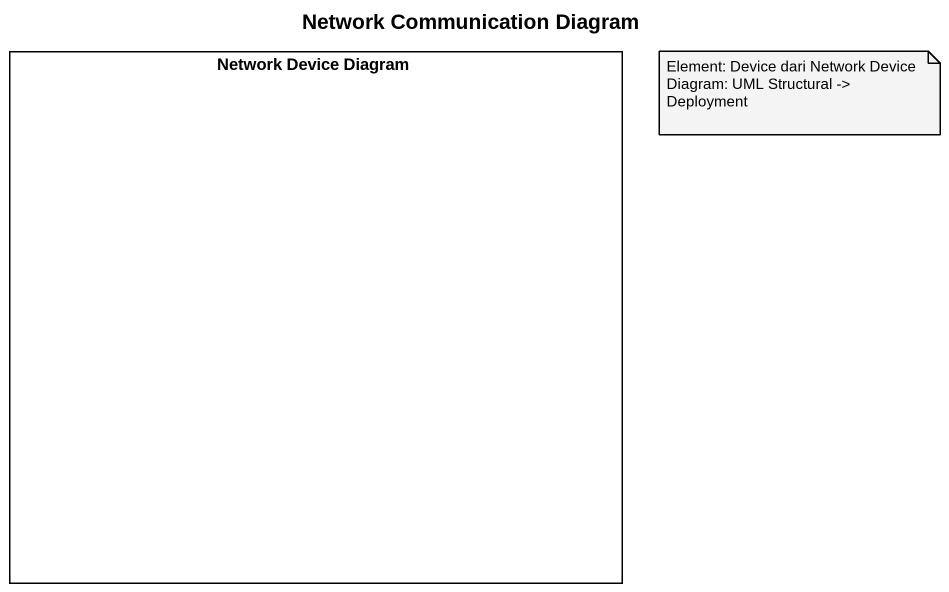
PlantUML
@startuml
title Network Communication Diagram
rectangle "Network Device Diagram" as Network_Device_Diagram #FFFFFF
note as N1
  Element: Device dari Network Device
  Diagram: UML Structural -> Deployment
end note
@enduml
